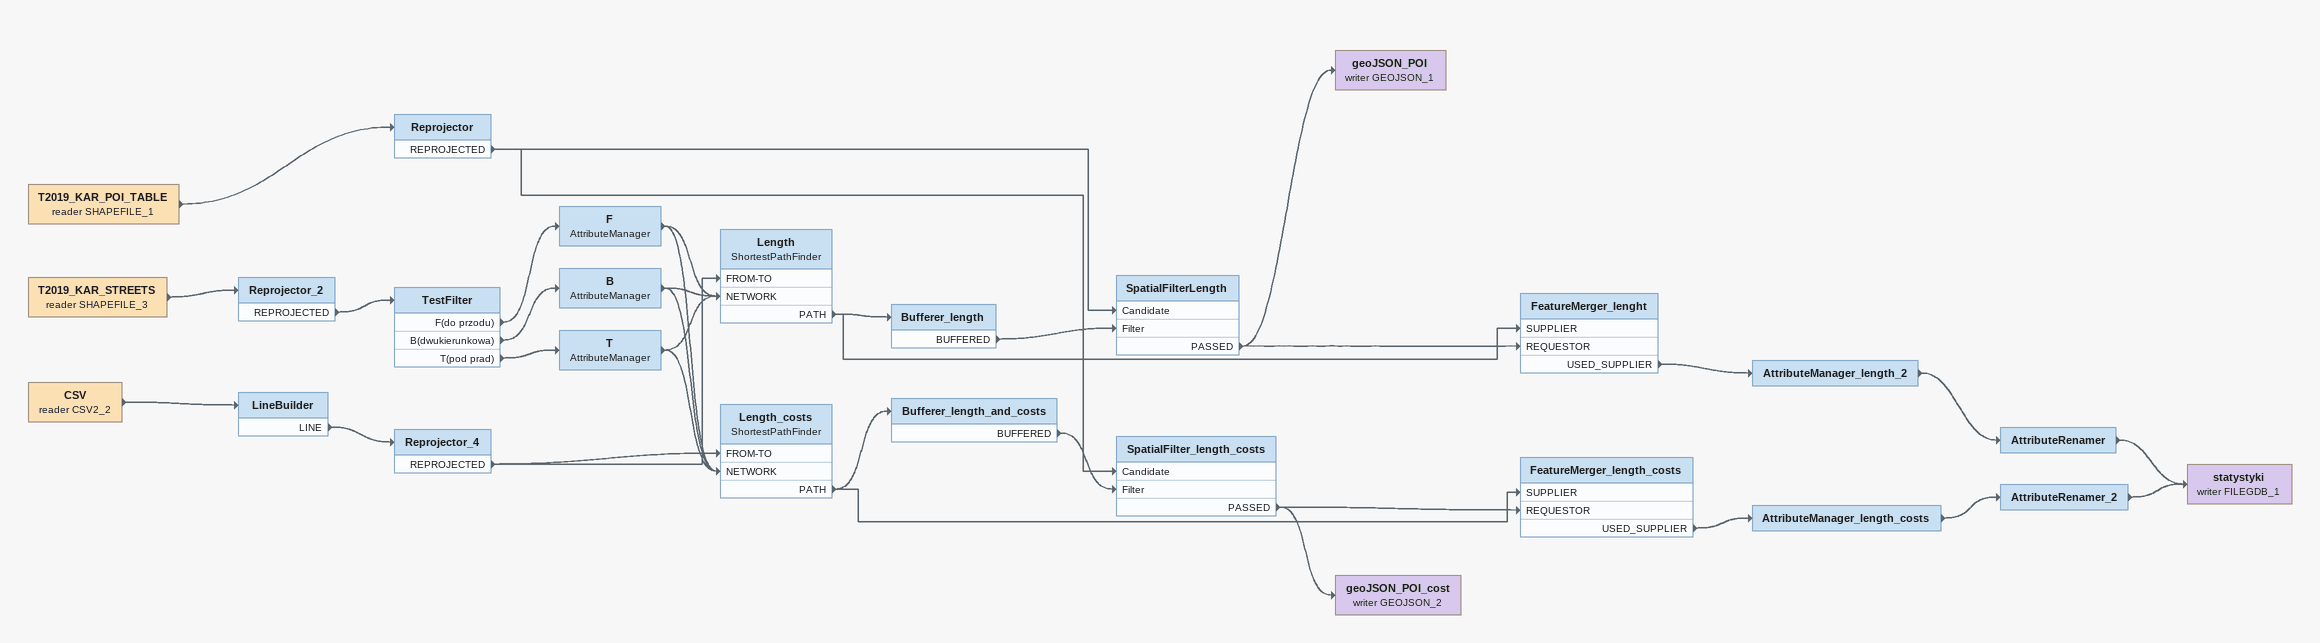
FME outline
T2019_KAR_POI_TABLE (reader SHAPEFILE_1)
    -> Reprojector
Reprojector
    REPROJECTED -> SpatialFilterLength [Candidate]
    REPROJECTED -> SpatialFilter_length_costs [Candidate]
T2019_KAR_STREETS (reader SHAPEFILE_3)
    -> Reprojector_2
Reprojector_2
    REPROJECTED -> TestFilter
TestFilter
    F(do przodu) -> F
    B(dwukierunkowa) -> B
    T(pod prad) -> T
F: AttributeManager
    -> Length_costs [NETWORK]
    -> Length [NETWORK]
B: AttributeManager
    -> Length_costs [NETWORK]
    -> Length [NETWORK]
T: AttributeManager
    -> Length_costs [NETWORK]
    -> Length [NETWORK]
CSV (reader CSV2_2)
    -> LineBuilder
LineBuilder
    LINE -> Reprojector_4
Reprojector_4
    REPROJECTED -> Length_costs [FROM-TO]
    REPROJECTED -> Length [FROM-TO]
Length: ShortestPathFinder
    PATH -> Bufferer_length
    PATH -> FeatureMerger_lenght [SUPPLIER]
Bufferer_length
    BUFFERED -> SpatialFilterLength [Filter]
SpatialFilterLength
    PASSED -> geoJSON_POI (writer GEOJSON_1)
    PASSED -> FeatureMerger_lenght [REQUESTOR]
geoJSON_POI (writer GEOJSON_1)
FeatureMerger_lenght
    USED_SUPPLIER -> AttributeManager_length_2
AttributeManager_length_2
    -> AttributeRenamer
AttributeRenamer
    -> statystyki (writer FILEGDB_1)
Length_costs: ShortestPathFinder
    PATH -> Bufferer_length_and_costs
    PATH -> FeatureMerger_length_costs [SUPPLIER]
Bufferer_length_and_costs
    BUFFERED -> SpatialFilter_length_costs [Filter]
SpatialFilter_length_costs
    PASSED -> geoJSON_POI_cost (writer GEOJSON_2)
    PASSED -> FeatureMerger_length_costs [REQUESTOR]
FeatureMerger_length_costs
    USED_SUPPLIER -> AttributeManager_length_costs
AttributeManager_length_costs
    -> AttributeRenamer_2
AttributeRenamer_2
    -> statystyki (writer FILEGDB_1)
statystyki (writer FILEGDB_1)
geoJSON_POI_cost (writer GEOJSON_2)
